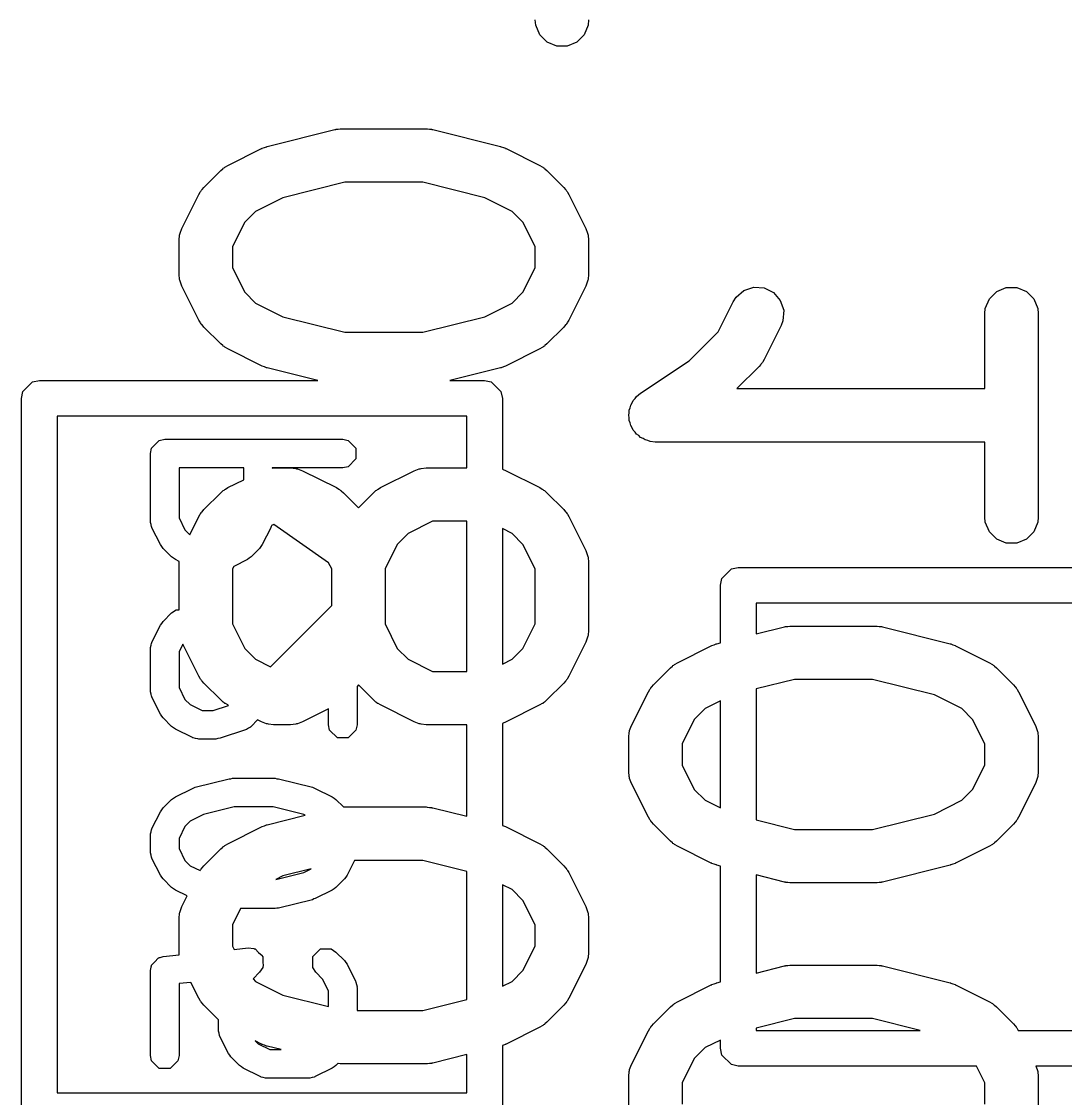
# Model space of a CAD drawing. Header units: inches. Extents: x 0.31 to 2.98, y 0.29 to 1.78.
# Drawn here: x 0.9932 to 1.1086, y 0.8908 to 1.0099 of the extents above; entities that cross this region are included whole.
import ezdxf

# ---------------------------------------------------------------- set-up
doc = ezdxf.new("R2010")
doc.units = ezdxf.units.IN
doc.header["$MEASUREMENT"] = 0
doc.layers.add('BLACK', color=250, linetype='CONTINUOUS')

msp = doc.modelspace()

# ---------------------------------------------------------------- linework, layer by layer
at = {"layer": 'BLACK', "linetype": 'CONTINUOUS'}
for p, q in [((1.05005, 1.00949), (1.04999, 1.01006)), ((1.0559, 1.01006), (1.05584, 1.00949)), ((1.05049, 1.00842), (1.05005, 1.00949)), ((1.05584, 1.00949), (1.0554, 1.00842)), ((1.05131, 1.00761), (1.05049, 1.00842)), ((1.05237, 1.00717), (1.05131, 1.00761)), ((1.05459, 1.00761), (1.05352, 1.00717)), ((1.0554, 1.00842), (1.05459, 1.00761)), ((1.05352, 1.00717), (1.05237, 1.00717)), ((1.02036, 0.99605), (1.02786, 0.99793)), ((1.02786, 0.99793), (1.02796, 0.99794)), ((1.02796, 0.99794), (1.028, 0.99796)), ((1.028, 0.99796), (1.02821, 0.99798)), ((1.02821, 0.99798), (1.02843, 0.99801)), ((1.02843, 0.99801), (1.02847, 0.99801)), ((1.02847, 0.99801), (1.02857, 0.99802)), ((1.02857, 0.99802), (1.03795, 0.99802)), ((1.03795, 0.99802), (1.03805, 0.99801)), ((1.03805, 0.99801), (1.03809, 0.99801)), ((1.03809, 0.99801), (1.03831, 0.99798)), ((1.03831, 0.99798), (1.03852, 0.99796)), ((1.03852, 0.99796), (1.03856, 0.99794)), ((1.03856, 0.99794), (1.03866, 0.99793)), ((1.03866, 0.99793), (1.04616, 0.99605)), ((1.016, 0.99396), (1.01975, 0.99583)), ((1.01975, 0.99583), (1.0198, 0.99585)), ((1.0198, 0.99585), (1.01981, 0.99586)), ((1.01981, 0.99586), (1.02005, 0.99595)), ((1.02005, 0.99595), (1.02029, 0.99604)), ((1.02029, 0.99604), (1.02032, 0.99604)), ((1.02032, 0.99604), (1.02036, 0.99605)), ((1.04616, 0.99605), (1.04621, 0.99604)), ((1.04621, 0.99604), (1.04623, 0.99604)), ((1.04623, 0.99604), (1.04647, 0.99595)), ((1.04647, 0.99595), (1.04671, 0.99586)), ((1.04671, 0.99586), (1.04672, 0.99585)), ((1.04672, 0.99585), (1.04677, 0.99583)), ((1.04677, 0.99583), (1.05052, 0.99396)), ((1.01336, 0.99153), (1.01524, 0.9934)), ((1.01524, 0.9934), (1.01546, 0.99359)), ((1.01546, 0.99359), (1.01551, 0.99365)), ((1.01551, 0.99365), (1.0156, 0.9937)), ((1.0156, 0.9937), (1.01568, 0.99377)), ((1.01568, 0.99377), (1.01576, 0.9938)), ((1.01576, 0.9938), (1.016, 0.99396)), ((1.05052, 0.99396), (1.05076, 0.9938)), ((1.05076, 0.9938), (1.05084, 0.99377)), ((1.05084, 0.99377), (1.05092, 0.9937)), ((1.05092, 0.9937), (1.05101, 0.99365)), ((1.05101, 0.99365), (1.05106, 0.99359)), ((1.05106, 0.99359), (1.05128, 0.9934)), ((1.05128, 0.9934), (1.05316, 0.99153)), ((1.02894, 0.99211), (1.02211, 0.9904)), ((1.03758, 0.99211), (1.02894, 0.99211)), ((1.04442, 0.9904), (1.03758, 0.99211)), ((1.01093, 0.98701), (1.01281, 0.99076)), ((1.01281, 0.99076), (1.01297, 0.99101)), ((1.01297, 0.99101), (1.013, 0.99108)), ((1.013, 0.99108), (1.01306, 0.99116)), ((1.01306, 0.99116), (1.01312, 0.99125)), ((1.01312, 0.99125), (1.01318, 0.9913)), ((1.01318, 0.9913), (1.01336, 0.99153)), ((1.05316, 0.99153), (1.05334, 0.9913)), ((1.05334, 0.9913), (1.0534, 0.99125)), ((1.0534, 0.99125), (1.05346, 0.99116)), ((1.05346, 0.99116), (1.05353, 0.99108)), ((1.05353, 0.99108), (1.05356, 0.99101)), ((1.05356, 0.99101), (1.05371, 0.99076)), ((1.05371, 0.99076), (1.05559, 0.98701)), ((1.02211, 0.9904), (1.01907, 0.98889)), ((1.04745, 0.98889), (1.04442, 0.9904)), ((1.01907, 0.98889), (1.01788, 0.98769)), ((1.04864, 0.98769), (1.04745, 0.98889)), ((1.01788, 0.98769), (1.01653, 0.98499)), ((1.04999, 0.98499), (1.04864, 0.98769)), ((1.01062, 0.98569), (1.01068, 0.98627)), ((1.01068, 0.98627), (1.01072, 0.98636)), ((1.01072, 0.98636), (1.01073, 0.98647)), ((1.01073, 0.98647), (1.01093, 0.98701)), ((1.05559, 0.98701), (1.05579, 0.98647)), ((1.05579, 0.98647), (1.0558, 0.98636)), ((1.0558, 0.98636), (1.05584, 0.98627)), ((1.05584, 0.98627), (1.0559, 0.98569)), ((1.01062, 0.98194), (1.01062, 0.98569)), ((1.01653, 0.98499), (1.01653, 0.98264)), ((1.04999, 0.98264), (1.04999, 0.98499)), ((1.0559, 0.98569), (1.0559, 0.98194)), ((1.01653, 0.98264), (1.01788, 0.97994)), ((1.04864, 0.97994), (1.04999, 0.98264)), ((1.01068, 0.98137), (1.01062, 0.98194)), ((1.01072, 0.98127), (1.01068, 0.98137)), ((1.01073, 0.98116), (1.01072, 0.98127)), ((1.0558, 0.98127), (1.05579, 0.98116)), ((1.05584, 0.98137), (1.0558, 0.98127)), ((1.0559, 0.98194), (1.05584, 0.98137)), ((1.01093, 0.98062), (1.01073, 0.98116)), ((1.01281, 0.97687), (1.01093, 0.98062)), ((1.05559, 0.98062), (1.05371, 0.97687)), ((1.05579, 0.98116), (1.05559, 0.98062)), ((1.0722, 0.97939), (1.07307, 0.98015)), ((1.07307, 0.98015), (1.07416, 0.98051)), ((1.07416, 0.98051), (1.07531, 0.98043)), ((1.07531, 0.98043), (1.07634, 0.97992)), ((1.1002, 0.97922), (1.10101, 0.98004)), ((1.10101, 0.98004), (1.10207, 0.98048)), ((1.10207, 0.98048), (1.10323, 0.98048)), ((1.10323, 0.98048), (1.10429, 0.98004)), ((1.10429, 0.98004), (1.10511, 0.97922)), ((1.01788, 0.97994), (1.01907, 0.97874)), ((1.04745, 0.97874), (1.04864, 0.97994)), ((1.07023, 0.97558), (1.07189, 0.9789)), ((1.07189, 0.9789), (1.0722, 0.97939)), ((1.07634, 0.97992), (1.07709, 0.97904)), ((1.07709, 0.97904), (1.07746, 0.97795)), ((1.09975, 0.97816), (1.1002, 0.97922)), ((1.10511, 0.97922), (1.10555, 0.97816)), ((1.01907, 0.97874), (1.02211, 0.97723)), ((1.04442, 0.97723), (1.04745, 0.97874)), ((1.07746, 0.97795), (1.07738, 0.9768)), ((1.0997, 0.97758), (1.09975, 0.97816)), ((1.10555, 0.97816), (1.1056, 0.97758)), ((1.01297, 0.97662), (1.01281, 0.97687)), ((1.013, 0.97655), (1.01297, 0.97662)), ((1.01306, 0.97647), (1.013, 0.97655)), ((1.01312, 0.97638), (1.01306, 0.97647)), ((1.02211, 0.97723), (1.02894, 0.97552)), ((1.03758, 0.97552), (1.04442, 0.97723)), ((1.05346, 0.97647), (1.0534, 0.97638)), ((1.05353, 0.97655), (1.05346, 0.97647)), ((1.05356, 0.97662), (1.05353, 0.97655)), ((1.05371, 0.97687), (1.05356, 0.97662)), ((1.07738, 0.9768), (1.07717, 0.97626)), ((1.0997, 0.96929), (1.0997, 0.97758)), ((1.1056, 0.97758), (1.1056, 0.95509)), ((1.01318, 0.97633), (1.01312, 0.97638)), ((1.01336, 0.9761), (1.01318, 0.97633)), ((1.01524, 0.97423), (1.01336, 0.9761)), ((1.02894, 0.97552), (1.03758, 0.97552)), ((1.05316, 0.9761), (1.05128, 0.97423)), ((1.05334, 0.97633), (1.05316, 0.9761)), ((1.0534, 0.97638), (1.05334, 0.97633)), ((1.06702, 0.97238), (1.07023, 0.97558)), ((1.07717, 0.97626), (1.0753, 0.97251)), ((1.01546, 0.97404), (1.01524, 0.97423)), ((1.05128, 0.97423), (1.05106, 0.97404)), ((1.01551, 0.97398), (1.01546, 0.97404)), ((1.0156, 0.97393), (1.01551, 0.97398)), ((1.01568, 0.97386), (1.0156, 0.97393)), ((1.01576, 0.97383), (1.01568, 0.97386)), ((1.016, 0.97368), (1.01576, 0.97383)), ((1.01975, 0.9718), (1.016, 0.97368)), ((1.05052, 0.97368), (1.04677, 0.9718)), ((1.05076, 0.97383), (1.05052, 0.97368)), ((1.05084, 0.97386), (1.05076, 0.97383)), ((1.05092, 0.97393), (1.05084, 0.97386)), ((1.05101, 0.97398), (1.05092, 0.97393)), ((1.05106, 0.97404), (1.05101, 0.97398)), ((1.0198, 0.97179), (1.01975, 0.9718)), ((1.01981, 0.97177), (1.0198, 0.97179)), ((1.02005, 0.97169), (1.01981, 0.97177)), ((1.02029, 0.97159), (1.02005, 0.97169)), ((1.04647, 0.97169), (1.04623, 0.97159)), ((1.04671, 0.97177), (1.04647, 0.97169)), ((1.04672, 0.97179), (1.04671, 0.97177)), ((1.04677, 0.9718), (1.04672, 0.97179)), ((1.06164, 0.96879), (1.06702, 0.97238)), ((1.07474, 0.97175), (1.07228, 0.96929)), ((1.07493, 0.97197), (1.07474, 0.97175)), ((1.07499, 0.97202), (1.07493, 0.97197)), ((1.07504, 0.97211), (1.07499, 0.97202)), ((1.07511, 0.97219), (1.07504, 0.97211)), ((1.07514, 0.97226), (1.07511, 0.97219)), ((1.0753, 0.97251), (1.07514, 0.97226)), ((1.02032, 0.97159), (1.02029, 0.97159)), ((1.02036, 0.97158), (1.02032, 0.97159)), ((1.02596, 0.97018), (1.02036, 0.97158)), ((1.04616, 0.97158), (1.04056, 0.97018)), ((1.04621, 0.97159), (1.04616, 0.97158)), ((1.04623, 0.97159), (1.04621, 0.97159)), ((0.99336, 0.96896), (0.99442, 0.97003)), ((0.99442, 0.97003), (0.99518, 0.97018)), ((0.99518, 0.97018), (1.02596, 0.97018)), ((1.04056, 0.97018), (1.04439, 0.97018)), ((1.04439, 0.97018), (1.04514, 0.97003)), ((1.04514, 0.97003), (1.04621, 0.96896)), ((0.99321, 0.96821), (0.99336, 0.96896)), ((0.99321, 0.88947), (0.99321, 0.96821)), ((1.04621, 0.96896), (1.04636, 0.96821)), ((1.04636, 0.96821), (1.04636, 0.96037)), ((1.06083, 0.96797), (1.06103, 0.96818)), ((1.06103, 0.96818), (1.06119, 0.96842)), ((1.06119, 0.96842), (1.06164, 0.96879)), ((1.06164, 0.96879), (1.06164, 0.96879)), ((1.06164, 0.96879), (1.06164, 0.96879)), ((1.06164, 0.96879), (1.06164, 0.96879)), ((1.07228, 0.96929), (1.0997, 0.96929)), ((1.06038, 0.96691), (1.0605, 0.96718)), ((1.0605, 0.96718), (1.06055, 0.96747)), ((1.06055, 0.96747), (1.06071, 0.96771)), ((1.06071, 0.96771), (1.06083, 0.96797)), ((0.99715, 0.96624), (0.99715, 0.89144)), ((1.04242, 0.96624), (0.99715, 0.96624)), ((1.04242, 0.96052), (1.04242, 0.96624)), ((1.06033, 0.96634), (1.06038, 0.96662)), ((1.06038, 0.96605), (1.06033, 0.96634)), ((1.06038, 0.96662), (1.06038, 0.96691)), ((1.06038, 0.96576), (1.06038, 0.96605)), ((1.06049, 0.96549), (1.06038, 0.96576)), ((1.06055, 0.96521), (1.06049, 0.96549)), ((1.06071, 0.96496), (1.06055, 0.96521)), ((1.06083, 0.96469), (1.06071, 0.96496)), ((1.06103, 0.96449), (1.06083, 0.96469)), ((1.00759, 0.96272), (1.00844, 0.96357)), ((1.00844, 0.96357), (1.00904, 0.96369)), ((1.00904, 0.96369), (1.02873, 0.96369)), ((1.02873, 0.96369), (1.02933, 0.96357)), ((1.02933, 0.96357), (1.03018, 0.96272)), ((1.06119, 0.96425), (1.06103, 0.96449)), ((1.06143, 0.96409), (1.06119, 0.96425)), ((1.06164, 0.96388), (1.06143, 0.96409)), ((1.06191, 0.96377), (1.06164, 0.96388)), ((1.06215, 0.96361), (1.06191, 0.96377)), ((1.06243, 0.96355), (1.06215, 0.96361)), ((1.0627, 0.96344), (1.06243, 0.96355)), ((1.06327, 0.96338), (1.0627, 0.96344)), ((1.06328, 0.96338), (1.06327, 0.96338)), ((1.0997, 0.96338), (1.06328, 0.96338)), ((1.06328, 0.96338), (1.06328, 0.96338)), ((1.06328, 0.96338), (1.06328, 0.96338)), ((1.0997, 0.95509), (1.0997, 0.96338)), ((1.00747, 0.96212), (1.00759, 0.96272)), ((1.03018, 0.96272), (1.03018, 0.96151)), ((1.00747, 0.95462), (1.00747, 0.96212)), ((1.03018, 0.96151), (1.02933, 0.96066)), ((1.01778, 0.96054), (1.01062, 0.96054)), ((1.01062, 0.96054), (1.01062, 0.95499)), ((1.01778, 0.95922), (1.01778, 0.96054)), ((1.02873, 0.96054), (1.02093, 0.96054)), ((1.02093, 0.96054), (1.02093, 0.96051)), ((1.02093, 0.96051), (1.02107, 0.96052)), ((1.02107, 0.96052), (1.02295, 0.96052)), ((1.02295, 0.96052), (1.02353, 0.96047)), ((1.02353, 0.96047), (1.02362, 0.96042)), ((1.02362, 0.96042), (1.02373, 0.96042)), ((1.02373, 0.96042), (1.02427, 0.96021)), ((1.02427, 0.96021), (1.02802, 0.95834)), ((1.02933, 0.96066), (1.02873, 0.96054)), ((1.03288, 0.95834), (1.03663, 0.96021)), ((1.03663, 0.96021), (1.03717, 0.96042)), ((1.03717, 0.96042), (1.03727, 0.96042)), ((1.03727, 0.96042), (1.03737, 0.96047)), ((1.03737, 0.96047), (1.03795, 0.96052)), ((1.03795, 0.96052), (1.04242, 0.96052)), ((1.04636, 0.96037), (1.04677, 0.96021)), ((1.04677, 0.96021), (1.05052, 0.95834)), ((1.016, 0.95834), (1.01778, 0.95922)), ((1.01336, 0.95591), (1.01524, 0.95778)), ((1.01524, 0.95778), (1.01546, 0.95797)), ((1.01546, 0.95797), (1.01551, 0.95803)), ((1.01551, 0.95803), (1.0156, 0.95808)), ((1.0156, 0.95808), (1.01568, 0.95815)), ((1.01568, 0.95815), (1.01576, 0.95818)), ((1.01576, 0.95818), (1.016, 0.95834)), ((1.02802, 0.95834), (1.02827, 0.95818)), ((1.02827, 0.95818), (1.02834, 0.95815)), ((1.02834, 0.95815), (1.02842, 0.95808)), ((1.02842, 0.95808), (1.02851, 0.95803)), ((1.02851, 0.95803), (1.02856, 0.95797)), ((1.02856, 0.95797), (1.02879, 0.95778)), ((1.02879, 0.95778), (1.03045, 0.95612)), ((1.03045, 0.95612), (1.03211, 0.95778)), ((1.03211, 0.95778), (1.03234, 0.95797)), ((1.03234, 0.95797), (1.03239, 0.95803)), ((1.03239, 0.95803), (1.03248, 0.95808)), ((1.03248, 0.95808), (1.03256, 0.95815)), ((1.03256, 0.95815), (1.03263, 0.95818)), ((1.03263, 0.95818), (1.03288, 0.95834)), ((1.05052, 0.95834), (1.05076, 0.95818)), ((1.05076, 0.95818), (1.05084, 0.95815)), ((1.05084, 0.95815), (1.05092, 0.95808)), ((1.05092, 0.95808), (1.05101, 0.95803)), ((1.05101, 0.95803), (1.05106, 0.95797)), ((1.05106, 0.95797), (1.05128, 0.95778)), ((1.05128, 0.95778), (1.05316, 0.95591)), ((1.01181, 0.95314), (1.01281, 0.95514)), ((1.01281, 0.95514), (1.01297, 0.95539)), ((1.01297, 0.95539), (1.013, 0.95546)), ((1.013, 0.95546), (1.01306, 0.95554)), ((1.01306, 0.95554), (1.01312, 0.95563)), ((1.01312, 0.95563), (1.01318, 0.95568)), ((1.01318, 0.95568), (1.01336, 0.95591)), ((1.05316, 0.95591), (1.05334, 0.95568)), ((1.05334, 0.95568), (1.0534, 0.95563)), ((1.0534, 0.95563), (1.05346, 0.95554)), ((1.05346, 0.95554), (1.05353, 0.95546)), ((1.05353, 0.95546), (1.05356, 0.95539)), ((1.05356, 0.95539), (1.05371, 0.95514)), ((1.05371, 0.95514), (1.05559, 0.95139)), ((1.09975, 0.95451), (1.0997, 0.95509)), ((1.1056, 0.95509), (1.10555, 0.95451)), ((1.00748, 0.95454), (1.00747, 0.95462)), ((1.00747, 0.9545), (1.00748, 0.95454)), ((1.00754, 0.95426), (1.00747, 0.9545)), ((1.00759, 0.95401), (1.00754, 0.95426)), ((1.00761, 0.95399), (1.00759, 0.95401)), ((1.00763, 0.95391), (1.00761, 0.95399)), ((1.00857, 0.95204), (1.00763, 0.95391)), ((1.01062, 0.95499), (1.01127, 0.95367)), ((1.02076, 0.95391), (1.01982, 0.95204)), ((1.02078, 0.95399), (1.02076, 0.95391)), ((1.02081, 0.95401), (1.02078, 0.95399)), ((1.02083, 0.95415), (1.02081, 0.95401)), ((1.0211, 0.95428), (1.02083, 0.95415)), ((1.02716, 0.95004), (1.0211, 0.95428)), ((1.03864, 0.95462), (1.03595, 0.95327)), ((1.04242, 0.95462), (1.03864, 0.95462)), ((1.04242, 0.93802), (1.04242, 0.95462)), ((1.04745, 0.95327), (1.04636, 0.95381)), ((1.04636, 0.95381), (1.04636, 0.93883)), ((1.1002, 0.95344), (1.09975, 0.95451)), ((1.10555, 0.95451), (1.10511, 0.95344)), ((1.01127, 0.95367), (1.01181, 0.95314)), ((1.03595, 0.95327), (1.03475, 0.95207)), ((1.04864, 0.95207), (1.04745, 0.95327)), ((1.10101, 0.95263), (1.1002, 0.95344)), ((1.10207, 0.95219), (1.10101, 0.95263)), ((1.10429, 0.95263), (1.10323, 0.95219)), ((1.10511, 0.95344), (1.10429, 0.95263)), ((1.00872, 0.95184), (1.00857, 0.95204)), ((1.00887, 0.95163), (1.00872, 0.95184)), ((1.0098, 0.95069), (1.00887, 0.95163)), ((1.01953, 0.95163), (1.01859, 0.95069)), ((1.01967, 0.95184), (1.01953, 0.95163)), ((1.01982, 0.95204), (1.01967, 0.95184)), ((1.03475, 0.95207), (1.0334, 0.94937)), ((1.04999, 0.94937), (1.04864, 0.95207)), ((1.10323, 0.95219), (1.10207, 0.95219)), ((1.01001, 0.95055), (1.0098, 0.95069)), ((1.01021, 0.9504), (1.01001, 0.95055)), ((1.01063, 0.95018), (1.01021, 0.9504)), ((1.01818, 0.9504), (1.01666, 0.94963)), ((1.01838, 0.95055), (1.01818, 0.9504)), ((1.01859, 0.95069), (1.01838, 0.95055)), ((1.05559, 0.95139), (1.05579, 0.95085)), ((1.05579, 0.95085), (1.0558, 0.95074)), ((1.0558, 0.95074), (1.05584, 0.95065)), ((1.05584, 0.95065), (1.0559, 0.95007)), ((1.01062, 0.95007), (1.01063, 0.95018)), ((1.01062, 0.94482), (1.01062, 0.95007)), ((1.01666, 0.94963), (1.01653, 0.94937)), ((1.01653, 0.94937), (1.01653, 0.94327)), ((1.0275, 0.94937), (1.02716, 0.95004)), ((1.0275, 0.9453), (1.0275, 0.94937)), ((1.0334, 0.94937), (1.0334, 0.94327)), ((1.04999, 0.94327), (1.04999, 0.94937)), ((1.0559, 0.95007), (1.0559, 0.94257)), ((1.07062, 0.94829), (1.07169, 0.94936)), ((1.07169, 0.94936), (1.07244, 0.94951)), ((1.07244, 0.94951), (1.16336, 0.94951)), ((1.07047, 0.94754), (1.07062, 0.94829)), ((1.07047, 0.94118), (1.07047, 0.94754)), ((1.07441, 0.94557), (1.07441, 0.94216)), ((1.15482, 0.94557), (1.07441, 0.94557)), ((1.00887, 0.94354), (1.0098, 0.94448)), ((1.0098, 0.94448), (1.01031, 0.94482)), ((1.01031, 0.94482), (1.01062, 0.94482)), ((1.02074, 0.93854), (1.0275, 0.9453)), ((1.00763, 0.94126), (1.00857, 0.94313)), ((1.00857, 0.94313), (1.00873, 0.94333)), ((1.00873, 0.94333), (1.00887, 0.94354)), ((1.01653, 0.94327), (1.01788, 0.94057)), ((1.0334, 0.94327), (1.03475, 0.94057)), ((1.04864, 0.94057), (1.04999, 0.94327)), ((1.05584, 0.942), (1.0558, 0.9419)), ((1.0559, 0.94257), (1.05584, 0.942)), ((1.07441, 0.94216), (1.07756, 0.94295)), ((1.07756, 0.94295), (1.07766, 0.94297)), ((1.07766, 0.94297), (1.0777, 0.94298)), ((1.0777, 0.94298), (1.07792, 0.943)), ((1.07792, 0.943), (1.07813, 0.94304)), ((1.07813, 0.94304), (1.07818, 0.94303)), ((1.07818, 0.94303), (1.07828, 0.94304)), ((1.07828, 0.94304), (1.08765, 0.94304)), ((1.08765, 0.94304), (1.08775, 0.94303)), ((1.08775, 0.94303), (1.0878, 0.94304)), ((1.0878, 0.94304), (1.08801, 0.943)), ((1.08801, 0.943), (1.08823, 0.94298)), ((1.08823, 0.94298), (1.08827, 0.94297)), ((1.08827, 0.94297), (1.08837, 0.94295)), ((1.08837, 0.94295), (1.09587, 0.94108)), ((1.00747, 0.94067), (1.00754, 0.94091)), ((1.00754, 0.94091), (1.00759, 0.94116)), ((1.00759, 0.94116), (1.00761, 0.94118)), ((1.00761, 0.94118), (1.00763, 0.94126)), ((1.01104, 0.94104), (1.01062, 0.94018)), ((1.01281, 0.9375), (1.01104, 0.94104)), ((1.05559, 0.94125), (1.05371, 0.9375)), ((1.05579, 0.94179), (1.05559, 0.94125)), ((1.0558, 0.9419), (1.05579, 0.94179)), ((1.06571, 0.93898), (1.06946, 0.94085)), ((1.06946, 0.94085), (1.0695, 0.94087)), ((1.0695, 0.94087), (1.06952, 0.94088)), ((1.06952, 0.94088), (1.06976, 0.94097)), ((1.06976, 0.94097), (1.07, 0.94106)), ((1.07, 0.94106), (1.07002, 0.94106)), ((1.07002, 0.94106), (1.07006, 0.94108)), ((1.07006, 0.94108), (1.07047, 0.94118)), ((1.09587, 0.94108), (1.09591, 0.94106)), ((1.09591, 0.94106), (1.09593, 0.94106)), ((1.09593, 0.94106), (1.09617, 0.94097)), ((1.09617, 0.94097), (1.09641, 0.94088)), ((1.09641, 0.94088), (1.09643, 0.94087)), ((1.09643, 0.94087), (1.09647, 0.94085)), ((1.09647, 0.94085), (1.10022, 0.93898)), ((1.00748, 0.94063), (1.00747, 0.94067)), ((1.00747, 0.94056), (1.00748, 0.94063)), ((1.00747, 0.93587), (1.00747, 0.94056)), ((1.01062, 0.94018), (1.01062, 0.93624)), ((1.01788, 0.94057), (1.01907, 0.93937)), ((1.03475, 0.94057), (1.03595, 0.93937)), ((1.04745, 0.93937), (1.04864, 0.94057)), ((1.01907, 0.93937), (1.02074, 0.93854)), ((1.03595, 0.93937), (1.03864, 0.93802)), ((1.04636, 0.93883), (1.04745, 0.93937)), ((1.06307, 0.93655), (1.06494, 0.93843)), ((1.06494, 0.93843), (1.06517, 0.93861)), ((1.06517, 0.93861), (1.06522, 0.93867)), ((1.06522, 0.93867), (1.06531, 0.93873)), ((1.06531, 0.93873), (1.06539, 0.93879)), ((1.06539, 0.93879), (1.06546, 0.93882)), ((1.06546, 0.93882), (1.06571, 0.93898)), ((1.10022, 0.93898), (1.10047, 0.93882)), ((1.10047, 0.93882), (1.10054, 0.93879)), ((1.10054, 0.93879), (1.10062, 0.93873)), ((1.10062, 0.93873), (1.10071, 0.93867)), ((1.10071, 0.93867), (1.10076, 0.93861)), ((1.10076, 0.93861), (1.10099, 0.93843)), ((1.10099, 0.93843), (1.10286, 0.93655)), ((1.01297, 0.93725), (1.01281, 0.9375)), ((1.013, 0.93718), (1.01297, 0.93725)), ((1.01306, 0.9371), (1.013, 0.93718)), ((1.03864, 0.93802), (1.04242, 0.93802)), ((1.05353, 0.93718), (1.05346, 0.9371)), ((1.05356, 0.93725), (1.05353, 0.93718)), ((1.05371, 0.9375), (1.05356, 0.93725)), ((1.01062, 0.93624), (1.01127, 0.93493)), ((1.01312, 0.93701), (1.01306, 0.9371)), ((1.01318, 0.93696), (1.01312, 0.93701)), ((1.01336, 0.93673), (1.01318, 0.93696)), ((1.01524, 0.93486), (1.01336, 0.93673)), ((1.03045, 0.93652), (1.0303, 0.93637)), ((1.0303, 0.93637), (1.0303, 0.93212)), ((1.03211, 0.93486), (1.03045, 0.93652)), ((1.05316, 0.93673), (1.05128, 0.93486)), ((1.05334, 0.93696), (1.05316, 0.93673)), ((1.0534, 0.93701), (1.05334, 0.93696)), ((1.05346, 0.9371), (1.0534, 0.93701)), ((1.06251, 0.93578), (1.06267, 0.93603)), ((1.06267, 0.93603), (1.0627, 0.9361)), ((1.0627, 0.9361), (1.06277, 0.93618)), ((1.06277, 0.93618), (1.06282, 0.93627)), ((1.06282, 0.93627), (1.06288, 0.93632)), ((1.06288, 0.93632), (1.06307, 0.93655)), ((1.07864, 0.93713), (1.07441, 0.93608)), ((1.07441, 0.93608), (1.07441, 0.9216)), ((1.08729, 0.93713), (1.07864, 0.93713)), ((1.09412, 0.93543), (1.08729, 0.93713)), ((1.10286, 0.93655), (1.10305, 0.93632)), ((1.10305, 0.93632), (1.10311, 0.93627)), ((1.10311, 0.93627), (1.10316, 0.93618)), ((1.10316, 0.93618), (1.10323, 0.9361)), ((1.10323, 0.9361), (1.10326, 0.93603)), ((1.10326, 0.93603), (1.10342, 0.93578)), ((1.00748, 0.93579), (1.00747, 0.93587)), ((1.00747, 0.93576), (1.00748, 0.93579)), ((1.00754, 0.93551), (1.00747, 0.93576)), ((1.00759, 0.93527), (1.00754, 0.93551)), ((1.00761, 0.93524), (1.00759, 0.93527)), ((1.00763, 0.93516), (1.00761, 0.93524)), ((1.00857, 0.93329), (1.00763, 0.93516)), ((1.01127, 0.93493), (1.01185, 0.93435)), ((1.01546, 0.93467), (1.01524, 0.93486)), ((1.03234, 0.93467), (1.03211, 0.93486)), ((1.05128, 0.93486), (1.05106, 0.93467)), ((1.06064, 0.93203), (1.06251, 0.93578)), ((1.09715, 0.93391), (1.09412, 0.93543)), ((1.10342, 0.93578), (1.10529, 0.93203)), ((1.01185, 0.93435), (1.01316, 0.93369)), ((1.01316, 0.93369), (1.01441, 0.93369)), ((1.01441, 0.93369), (1.0161, 0.93426)), ((1.01551, 0.93461), (1.01546, 0.93467)), ((1.0156, 0.93456), (1.01551, 0.93461)), ((1.01568, 0.93449), (1.0156, 0.93456)), ((1.01576, 0.93446), (1.01568, 0.93449)), ((1.016, 0.93431), (1.01576, 0.93446)), ((1.0161, 0.93426), (1.016, 0.93431)), ((1.02715, 0.93387), (1.02427, 0.93243)), ((1.02715, 0.93212), (1.02715, 0.93387)), ((1.03239, 0.93461), (1.03234, 0.93467)), ((1.03248, 0.93456), (1.03239, 0.93461)), ((1.03256, 0.93449), (1.03248, 0.93456)), ((1.03263, 0.93446), (1.03256, 0.93449)), ((1.03288, 0.93431), (1.03263, 0.93446)), ((1.03663, 0.93243), (1.03288, 0.93431)), ((1.05052, 0.93431), (1.04677, 0.93243)), ((1.05076, 0.93446), (1.05052, 0.93431)), ((1.05084, 0.93449), (1.05076, 0.93446)), ((1.05092, 0.93456), (1.05084, 0.93449)), ((1.05101, 0.93461), (1.05092, 0.93456)), ((1.05106, 0.93467), (1.05101, 0.93461)), ((1.06878, 0.93391), (1.06758, 0.93271)), ((1.07047, 0.93476), (1.06878, 0.93391)), ((1.07047, 0.92292), (1.07047, 0.93476)), ((1.09835, 0.93271), (1.09715, 0.93391)), ((1.00873, 0.93309), (1.00857, 0.93329)), ((1.00887, 0.93288), (1.00873, 0.93309)), ((1.0098, 0.93194), (1.00887, 0.93288)), ((1.0193, 0.93266), (1.01859, 0.93194)), ((1.01975, 0.93243), (1.0193, 0.93266)), ((1.02029, 0.93222), (1.01975, 0.93243)), ((1.02427, 0.93243), (1.02373, 0.93222)), ((1.03717, 0.93222), (1.03663, 0.93243)), ((1.04677, 0.93243), (1.04636, 0.93227)), ((1.06758, 0.93271), (1.06623, 0.93002)), ((1.0997, 0.93002), (1.09835, 0.93271)), ((1.01001, 0.9318), (1.0098, 0.93194)), ((1.01021, 0.93165), (1.01001, 0.9318)), ((1.01209, 0.93071), (1.01021, 0.93165)), ((1.01798, 0.93156), (1.01516, 0.93063)), ((1.01804, 0.9316), (1.01798, 0.93156)), ((1.01808, 0.9316), (1.01804, 0.9316)), ((1.01829, 0.93174), (1.01808, 0.9316)), ((1.01851, 0.93187), (1.01829, 0.93174)), ((1.01853, 0.9319), (1.01851, 0.93187)), ((1.01859, 0.93194), (1.01853, 0.9319)), ((1.0204, 0.93222), (1.02029, 0.93222)), ((1.0205, 0.93218), (1.0204, 0.93222)), ((1.02107, 0.93212), (1.0205, 0.93218)), ((1.02295, 0.93212), (1.02107, 0.93212)), ((1.02353, 0.93218), (1.02295, 0.93212)), ((1.02362, 0.93222), (1.02353, 0.93218)), ((1.02373, 0.93222), (1.02362, 0.93222)), ((1.02727, 0.93152), (1.02715, 0.93212)), ((1.02812, 0.93066), (1.02727, 0.93152)), ((1.03018, 0.93152), (1.02933, 0.93066)), ((1.0303, 0.93212), (1.03018, 0.93152)), ((1.03727, 0.93222), (1.03717, 0.93222)), ((1.03737, 0.93218), (1.03727, 0.93222)), ((1.03795, 0.93212), (1.03737, 0.93218)), ((1.04242, 0.93212), (1.03795, 0.93212)), ((1.04242, 0.922), (1.04242, 0.93212)), ((1.04636, 0.93227), (1.04636, 0.921)), ((1.06033, 0.93071), (1.06038, 0.93129)), ((1.06038, 0.93129), (1.06042, 0.93139)), ((1.06042, 0.93139), (1.06043, 0.93149)), ((1.06043, 0.93149), (1.06064, 0.93203)), ((1.10529, 0.93203), (1.1055, 0.93149)), ((1.1055, 0.93149), (1.10551, 0.93139)), ((1.10551, 0.93139), (1.10555, 0.93129)), ((1.10555, 0.93129), (1.1056, 0.93071)), ((1.01216, 0.93069), (1.01209, 0.93071)), ((1.01219, 0.93066), (1.01216, 0.93069)), ((1.01244, 0.93062), (1.01219, 0.93066)), ((1.01268, 0.93055), (1.01244, 0.93062)), ((1.01271, 0.93056), (1.01268, 0.93055)), ((1.01279, 0.93054), (1.01271, 0.93056)), ((1.01467, 0.93054), (1.01279, 0.93054)), ((1.01491, 0.93059), (1.01467, 0.93054)), ((1.01516, 0.93063), (1.01491, 0.93059)), ((1.02933, 0.93066), (1.02812, 0.93066)), ((1.06033, 0.92696), (1.06033, 0.93071)), ((1.06623, 0.93002), (1.06623, 0.92766)), ((1.0997, 0.92766), (1.0997, 0.93002)), ((1.1056, 0.93071), (1.1056, 0.92696)), ((1.06623, 0.92766), (1.06758, 0.92496)), ((1.09835, 0.92496), (1.0997, 0.92766)), ((1.06038, 0.92639), (1.06033, 0.92696)), ((1.1056, 0.92696), (1.10555, 0.92639)), ((1.01241, 0.92521), (1.01616, 0.92615)), ((1.01616, 0.92615), (1.01635, 0.92616)), ((1.01635, 0.92616), (1.01654, 0.9262)), ((1.01654, 0.9262), (1.02123, 0.9262)), ((1.02123, 0.9262), (1.02142, 0.92616)), ((1.02142, 0.92616), (1.02161, 0.92615)), ((1.02161, 0.92615), (1.02536, 0.92521)), ((1.06042, 0.92629), (1.06038, 0.92639)), ((1.06043, 0.92618), (1.06042, 0.92629)), ((1.06064, 0.92564), (1.06043, 0.92618)), ((1.06251, 0.92189), (1.06064, 0.92564)), ((1.10529, 0.92564), (1.10342, 0.92189)), ((1.1055, 0.92618), (1.10529, 0.92564)), ((1.10551, 0.92629), (1.1055, 0.92618)), ((1.10555, 0.92639), (1.10551, 0.92629)), ((1.01001, 0.924), (1.01021, 0.92415)), ((1.01021, 0.92415), (1.01209, 0.92509)), ((1.01209, 0.92509), (1.01225, 0.92514)), ((1.01225, 0.92514), (1.01241, 0.92521)), ((1.02536, 0.92521), (1.02551, 0.92514)), ((1.02551, 0.92514), (1.02568, 0.92509)), ((1.02568, 0.92509), (1.02756, 0.92415)), ((1.02756, 0.92415), (1.02776, 0.924)), ((1.06758, 0.92496), (1.06878, 0.92377)), ((1.09715, 0.92377), (1.09835, 0.92496)), ((1.00873, 0.92271), (1.00887, 0.92292)), ((1.00887, 0.92292), (1.0098, 0.92386)), ((1.0098, 0.92386), (1.01001, 0.924)), ((1.01673, 0.92305), (1.01334, 0.9222)), ((1.02103, 0.92305), (1.01673, 0.92305)), ((1.02443, 0.9222), (1.02103, 0.92305)), ((1.02776, 0.924), (1.02797, 0.92386)), ((1.02797, 0.92386), (1.0288, 0.92303)), ((1.0288, 0.92303), (1.03795, 0.92303)), ((1.03795, 0.92303), (1.03805, 0.92302)), ((1.03805, 0.92302), (1.03809, 0.92302)), ((1.03809, 0.92302), (1.03831, 0.92299)), ((1.03831, 0.92299), (1.03852, 0.92297)), ((1.03852, 0.92297), (1.03856, 0.92295)), ((1.03856, 0.92295), (1.03866, 0.92294)), ((1.03866, 0.92294), (1.04242, 0.922)), ((1.06878, 0.92377), (1.07047, 0.92292)), ((1.09412, 0.92225), (1.09715, 0.92377)), ((1.00763, 0.92064), (1.00857, 0.92251)), ((1.00857, 0.92251), (1.00873, 0.92271)), ((1.01334, 0.9222), (1.01185, 0.92145)), ((1.02036, 0.92106), (1.02458, 0.92212)), ((1.02458, 0.92212), (1.02443, 0.9222)), ((1.06267, 0.92165), (1.06251, 0.92189)), ((1.08729, 0.92054), (1.09412, 0.92225)), ((1.10342, 0.92189), (1.10326, 0.92165)), ((1.00754, 0.92029), (1.00759, 0.92054)), ((1.00759, 0.92054), (1.00761, 0.92056)), ((1.00761, 0.92056), (1.00763, 0.92064)), ((1.01127, 0.92088), (1.01062, 0.91956)), ((1.01185, 0.92145), (1.01127, 0.92088)), ((1.016, 0.91897), (1.01975, 0.92084)), ((1.01975, 0.92084), (1.0198, 0.92086)), ((1.0198, 0.92086), (1.01981, 0.92087)), ((1.01981, 0.92087), (1.02005, 0.92096)), ((1.02005, 0.92096), (1.02029, 0.92105)), ((1.02029, 0.92105), (1.02032, 0.92105)), ((1.02032, 0.92105), (1.02036, 0.92106)), ((1.04636, 0.921), (1.04647, 0.92096)), ((1.04647, 0.92096), (1.04671, 0.92087)), ((1.04671, 0.92087), (1.04672, 0.92086)), ((1.04672, 0.92086), (1.04677, 0.92084)), ((1.04677, 0.92084), (1.05052, 0.91897)), ((1.0627, 0.92157), (1.06267, 0.92165)), ((1.06277, 0.92149), (1.0627, 0.92157)), ((1.06282, 0.9214), (1.06277, 0.92149)), ((1.06288, 0.92135), (1.06282, 0.9214)), ((1.06307, 0.92113), (1.06288, 0.92135)), ((1.06494, 0.91925), (1.06307, 0.92113)), ((1.07441, 0.9216), (1.07864, 0.92054)), ((1.07864, 0.92054), (1.08729, 0.92054)), ((1.10286, 0.92113), (1.10099, 0.91925)), ((1.10305, 0.92135), (1.10286, 0.92113)), ((1.10311, 0.9214), (1.10305, 0.92135)), ((1.10316, 0.92149), (1.10311, 0.9214)), ((1.10323, 0.92157), (1.10316, 0.92149)), ((1.10326, 0.92165), (1.10323, 0.92157)), ((1.00747, 0.92005), (1.00754, 0.92029)), ((1.00748, 0.92001), (1.00747, 0.92005)), ((1.00747, 0.91993), (1.00748, 0.92001)), ((1.00747, 0.91806), (1.00747, 0.91993)), ((1.01062, 0.91956), (1.01062, 0.91843)), ((1.01062, 0.91843), (1.01127, 0.91712)), ((1.01336, 0.91654), (1.01524, 0.91841)), ((1.01524, 0.91841), (1.01546, 0.9186)), ((1.01546, 0.9186), (1.01551, 0.91866)), ((1.01551, 0.91866), (1.0156, 0.91871)), ((1.0156, 0.91871), (1.01568, 0.91878)), ((1.01568, 0.91878), (1.01576, 0.91881)), ((1.01576, 0.91881), (1.016, 0.91897)), ((1.05052, 0.91897), (1.05076, 0.91881)), ((1.05076, 0.91881), (1.05084, 0.91878)), ((1.05084, 0.91878), (1.05092, 0.91871)), ((1.05092, 0.91871), (1.05101, 0.91866)), ((1.05101, 0.91866), (1.05106, 0.9186)), ((1.05106, 0.9186), (1.05128, 0.91841)), ((1.05128, 0.91841), (1.05316, 0.91654)), ((1.06517, 0.91907), (1.06494, 0.91925)), ((1.06522, 0.91901), (1.06517, 0.91907)), ((1.06531, 0.91895), (1.06522, 0.91901)), ((1.06539, 0.91888), (1.06531, 0.91895)), ((1.06546, 0.91885), (1.06539, 0.91888)), ((1.06571, 0.9187), (1.06546, 0.91885)), ((1.06946, 0.91682), (1.06571, 0.9187)), ((1.10022, 0.9187), (1.09647, 0.91682)), ((1.10047, 0.91885), (1.10022, 0.9187)), ((1.10054, 0.91888), (1.10047, 0.91885)), ((1.10062, 0.91895), (1.10054, 0.91888)), ((1.10071, 0.91901), (1.10062, 0.91895)), ((1.10076, 0.91907), (1.10071, 0.91901)), ((1.10099, 0.91925), (1.10076, 0.91907)), ((1.00748, 0.91798), (1.00747, 0.91806)), ((1.00747, 0.91795), (1.00748, 0.91798)), ((1.00754, 0.9177), (1.00747, 0.91795)), ((1.00759, 0.91746), (1.00754, 0.9177)), ((1.00761, 0.91743), (1.00759, 0.91746)), ((1.00763, 0.91735), (1.00761, 0.91743)), ((1.00857, 0.91548), (1.00763, 0.91735)), ((1.01127, 0.91712), (1.01185, 0.91654)), ((1.03002, 0.91712), (1.0292, 0.91548)), ((1.03758, 0.91712), (1.03002, 0.91712)), ((1.04242, 0.91591), (1.03758, 0.91712)), ((1.01185, 0.91654), (1.01295, 0.91599)), ((1.01295, 0.91599), (1.01297, 0.91602)), ((1.01297, 0.91602), (1.013, 0.91609)), ((1.013, 0.91609), (1.01306, 0.91617)), ((1.01306, 0.91617), (1.01312, 0.91626)), ((1.01312, 0.91626), (1.01318, 0.91631)), ((1.01318, 0.91631), (1.01336, 0.91654)), ((1.02131, 0.91502), (1.02443, 0.9158)), ((1.02522, 0.91619), (1.02211, 0.91541)), ((1.02443, 0.9158), (1.02522, 0.91619)), ((1.04242, 0.90174), (1.04242, 0.91591)), ((1.05316, 0.91654), (1.05334, 0.91631)), ((1.05334, 0.91631), (1.0534, 0.91626)), ((1.0534, 0.91626), (1.05346, 0.91617)), ((1.05346, 0.91617), (1.05353, 0.91609)), ((1.05353, 0.91609), (1.05356, 0.91602)), ((1.05356, 0.91602), (1.05371, 0.91577)), ((1.05371, 0.91577), (1.05559, 0.91202)), ((1.0695, 0.91681), (1.06946, 0.91682)), ((1.06952, 0.91679), (1.0695, 0.91681)), ((1.06976, 0.91671), (1.06952, 0.91679)), ((1.07, 0.91662), (1.06976, 0.91671)), ((1.07002, 0.91662), (1.07, 0.91662)), ((1.07006, 0.9166), (1.07002, 0.91662)), ((1.07047, 0.9165), (1.07006, 0.9166)), ((1.07047, 0.90368), (1.07047, 0.9165)), ((1.09587, 0.9166), (1.08837, 0.91473)), ((1.09591, 0.91662), (1.09587, 0.9166)), ((1.09593, 0.91662), (1.09591, 0.91662)), ((1.09617, 0.91671), (1.09593, 0.91662)), ((1.09641, 0.91679), (1.09617, 0.91671)), ((1.09643, 0.91681), (1.09641, 0.91679)), ((1.09647, 0.91682), (1.09643, 0.91681)), ((1.00872, 0.91528), (1.00857, 0.91548)), ((1.00887, 0.91507), (1.00872, 0.91528)), ((1.0098, 0.91413), (1.00887, 0.91507)), ((1.02211, 0.91541), (1.02131, 0.91502)), ((1.0289, 0.91507), (1.02797, 0.91413)), ((1.02904, 0.91528), (1.0289, 0.91507)), ((1.0292, 0.91548), (1.02904, 0.91528)), ((1.07756, 0.91473), (1.07441, 0.91551)), ((1.07441, 0.91551), (1.07441, 0.90467)), ((1.07766, 0.91471), (1.07756, 0.91473)), ((1.0777, 0.91469), (1.07766, 0.91471)), ((1.07792, 0.91467), (1.0777, 0.91469)), ((1.07813, 0.91464), (1.07792, 0.91467)), ((1.07818, 0.91465), (1.07813, 0.91464)), ((1.07828, 0.91464), (1.07818, 0.91465)), ((1.08765, 0.91464), (1.07828, 0.91464)), ((1.08775, 0.91465), (1.08765, 0.91464)), ((1.0878, 0.91464), (1.08775, 0.91465)), ((1.08801, 0.91467), (1.0878, 0.91464)), ((1.08823, 0.91469), (1.08801, 0.91467)), ((1.08827, 0.91471), (1.08823, 0.91469)), ((1.08837, 0.91473), (1.08827, 0.91471)), ((1.01001, 0.91399), (1.0098, 0.91413)), ((1.01021, 0.91384), (1.01001, 0.91399)), ((1.01152, 0.91319), (1.01021, 0.91384)), ((1.02756, 0.91384), (1.02568, 0.9129)), ((1.02776, 0.91399), (1.02756, 0.91384)), ((1.02797, 0.91413), (1.02776, 0.91399)), ((1.04745, 0.9139), (1.04636, 0.91444)), ((1.04636, 0.91444), (1.04636, 0.90321)), ((1.04864, 0.9127), (1.04745, 0.9139)), ((1.01093, 0.91202), (1.01152, 0.91319)), ((1.02536, 0.91278), (1.02161, 0.91184)), ((1.02551, 0.91286), (1.02536, 0.91278)), ((1.02568, 0.9129), (1.02551, 0.91286)), ((1.04999, 0.91), (1.04864, 0.9127)), ((1.01062, 0.9107), (1.01068, 0.91128)), ((1.01068, 0.91128), (1.01072, 0.91137)), ((1.01072, 0.91137), (1.01073, 0.91148)), ((1.01073, 0.91148), (1.01093, 0.91202)), ((1.01743, 0.9118), (1.01653, 0.91)), ((1.02123, 0.9118), (1.01743, 0.9118)), ((1.02142, 0.91183), (1.02123, 0.9118)), ((1.02161, 0.91184), (1.02142, 0.91183)), ((1.05559, 0.91202), (1.05579, 0.91148)), ((1.05579, 0.91148), (1.0558, 0.91137)), ((1.0558, 0.91137), (1.05584, 0.91128)), ((1.05584, 0.91128), (1.0559, 0.9107)), ((1.01062, 0.90695), (1.01062, 0.9107)), ((1.01653, 0.91), (1.01653, 0.90765)), ((1.04999, 0.90765), (1.04999, 0.91)), ((1.0559, 0.9107), (1.0559, 0.90695)), ((1.01653, 0.90765), (1.01671, 0.90728)), ((1.01671, 0.90728), (1.01826, 0.90744)), ((1.01826, 0.90744), (1.01887, 0.90738)), ((1.01887, 0.90738), (1.01893, 0.90733)), ((1.04864, 0.90495), (1.04999, 0.90765)), ((1.00796, 0.90591), (1.0083, 0.90632)), ((1.0083, 0.90632), (1.0084, 0.90636)), ((1.0084, 0.90636), (1.00844, 0.90639)), ((1.00844, 0.90639), (1.00852, 0.90639)), ((1.00852, 0.90639), (1.00888, 0.9065)), ((1.00888, 0.9065), (1.01065, 0.90668)), ((1.01065, 0.90668), (1.01062, 0.90695)), ((1.01893, 0.90733), (1.01902, 0.90733)), ((1.01902, 0.90733), (1.01939, 0.90695)), ((1.01939, 0.90695), (1.0198, 0.90662)), ((1.0198, 0.90662), (1.01981, 0.90653)), ((1.01981, 0.90653), (1.01987, 0.90648)), ((1.01987, 0.90648), (1.01987, 0.90595)), ((1.0254, 0.90648), (1.02625, 0.90733)), ((1.0254, 0.90527), (1.0254, 0.90648)), ((1.02625, 0.90733), (1.02745, 0.90733)), ((1.02745, 0.90733), (1.02797, 0.90699)), ((1.02797, 0.90699), (1.0289, 0.90605)), ((1.0558, 0.90628), (1.05579, 0.90617)), ((1.05584, 0.90637), (1.0558, 0.90628)), ((1.0559, 0.90695), (1.05584, 0.90637)), ((1.00747, 0.90494), (1.00754, 0.90531)), ((1.00753, 0.90539), (1.00756, 0.90543)), ((1.00754, 0.90531), (1.00753, 0.90539)), ((1.00756, 0.90543), (1.00759, 0.90554)), ((1.00759, 0.90554), (1.00796, 0.90591)), ((1.01987, 0.90527), (1.01953, 0.90476)), ((1.01987, 0.90595), (1.01992, 0.90542)), ((1.01992, 0.90542), (1.01987, 0.90535)), ((1.01987, 0.90535), (1.01987, 0.90527)), ((1.02574, 0.90476), (1.0254, 0.90527)), ((1.0289, 0.90605), (1.02904, 0.90584)), ((1.02904, 0.90584), (1.0292, 0.90564)), ((1.0292, 0.90564), (1.03013, 0.90376)), ((1.05559, 0.90563), (1.05371, 0.90188)), ((1.05579, 0.90617), (1.05559, 0.90563)), ((1.07441, 0.90467), (1.07756, 0.90546)), ((1.07756, 0.90546), (1.07766, 0.90547)), ((1.07766, 0.90547), (1.0777, 0.90549)), ((1.0777, 0.90549), (1.07792, 0.90551)), ((1.07792, 0.90551), (1.07813, 0.90554)), ((1.07813, 0.90554), (1.07818, 0.90553)), ((1.07818, 0.90553), (1.07828, 0.90554)), ((1.07828, 0.90554), (1.08765, 0.90554)), ((1.08765, 0.90554), (1.08775, 0.90553)), ((1.08775, 0.90553), (1.0878, 0.90554)), ((1.0878, 0.90554), (1.08801, 0.90551)), ((1.08801, 0.90551), (1.08823, 0.90549)), ((1.08823, 0.90549), (1.08827, 0.90547)), ((1.08827, 0.90547), (1.08837, 0.90546)), ((1.08837, 0.90546), (1.09587, 0.90358)), ((1.00747, 0.89556), (1.00747, 0.90494)), ((1.01953, 0.90476), (1.0188, 0.90403)), ((1.0188, 0.90403), (1.01907, 0.90375)), ((1.02649, 0.904), (1.02574, 0.90476)), ((1.02715, 0.90269), (1.02649, 0.904)), ((1.04745, 0.90375), (1.04864, 0.90495)), ((1.01193, 0.90364), (1.01062, 0.90351)), ((1.01062, 0.90351), (1.01062, 0.89556)), ((1.01281, 0.90188), (1.01193, 0.90364)), ((1.01907, 0.90375), (1.02211, 0.90224)), ((1.02715, 0.90098), (1.02715, 0.90269)), ((1.03013, 0.90376), (1.03016, 0.90369)), ((1.03016, 0.90369), (1.03018, 0.90366)), ((1.03018, 0.90366), (1.03023, 0.90342)), ((1.03023, 0.90342), (1.0303, 0.90317)), ((1.0303, 0.90317), (1.03029, 0.90314)), ((1.03029, 0.90314), (1.0303, 0.90306)), ((1.0303, 0.90306), (1.0303, 0.90053)), ((1.04636, 0.90321), (1.04745, 0.90375)), ((1.06571, 0.90148), (1.06946, 0.90336)), ((1.06946, 0.90336), (1.0695, 0.90337)), ((1.0695, 0.90337), (1.06952, 0.90339)), ((1.06952, 0.90339), (1.06976, 0.90347)), ((1.06976, 0.90347), (1.07, 0.90356)), ((1.07, 0.90356), (1.07002, 0.90357)), ((1.07002, 0.90357), (1.07006, 0.90358)), ((1.07006, 0.90358), (1.07047, 0.90368)), ((1.09587, 0.90358), (1.09591, 0.90357)), ((1.09591, 0.90357), (1.09593, 0.90356)), ((1.09593, 0.90356), (1.09617, 0.90347)), ((1.09617, 0.90347), (1.09641, 0.90339)), ((1.09641, 0.90339), (1.09643, 0.90337)), ((1.09643, 0.90337), (1.09647, 0.90336)), ((1.09647, 0.90336), (1.10022, 0.90148)), ((1.01297, 0.90163), (1.01281, 0.90188)), ((1.013, 0.90156), (1.01297, 0.90163)), ((1.01306, 0.90148), (1.013, 0.90156)), ((1.01312, 0.90139), (1.01306, 0.90148)), ((1.02211, 0.90224), (1.02715, 0.90098)), ((1.03758, 0.90053), (1.04242, 0.90174)), ((1.05346, 0.90148), (1.0534, 0.90139)), ((1.05353, 0.90156), (1.05346, 0.90148)), ((1.05356, 0.90163), (1.05353, 0.90156)), ((1.05371, 0.90188), (1.05356, 0.90163)), ((1.06546, 0.90133), (1.06571, 0.90148)), ((1.10022, 0.90148), (1.10047, 0.90133)), ((1.01318, 0.90134), (1.01312, 0.90139)), ((1.01336, 0.90111), (1.01318, 0.90134)), ((1.01497, 0.89951), (1.01336, 0.90111)), ((1.0303, 0.90053), (1.03758, 0.90053)), ((1.05316, 0.90111), (1.05128, 0.89924)), ((1.05334, 0.90134), (1.05316, 0.90111)), ((1.0534, 0.90139), (1.05334, 0.90134)), ((1.06307, 0.89906), (1.06494, 0.90093)), ((1.06494, 0.90093), (1.06517, 0.90112)), ((1.06517, 0.90112), (1.06522, 0.90117)), ((1.06522, 0.90117), (1.06531, 0.90123)), ((1.06531, 0.90123), (1.06539, 0.9013)), ((1.06539, 0.9013), (1.06546, 0.90133)), ((1.10047, 0.90133), (1.10054, 0.9013)), ((1.10054, 0.9013), (1.10062, 0.90123)), ((1.10062, 0.90123), (1.10071, 0.90117)), ((1.10071, 0.90117), (1.10076, 0.90112)), ((1.10076, 0.90112), (1.10099, 0.90093)), ((1.10099, 0.90093), (1.10286, 0.89906)), ((1.01497, 0.89837), (1.01497, 0.89951)), ((1.05106, 0.89905), (1.05101, 0.89899)), ((1.05128, 0.89924), (1.05106, 0.89905)), ((1.06288, 0.89883), (1.06307, 0.89906)), ((1.07864, 0.89964), (1.07441, 0.89858)), ((1.08729, 0.89964), (1.07864, 0.89964)), ((1.09254, 0.89833), (1.08729, 0.89964)), ((1.10286, 0.89906), (1.10305, 0.89883)), ((1.01498, 0.8983), (1.01497, 0.89837)), ((1.01497, 0.89826), (1.01498, 0.8983)), ((1.01504, 0.89802), (1.01497, 0.89826)), ((1.01509, 0.89777), (1.01504, 0.89802)), ((1.05052, 0.89869), (1.04677, 0.89681)), ((1.05076, 0.89884), (1.05052, 0.89869)), ((1.05084, 0.89887), (1.05076, 0.89884)), ((1.05092, 0.89894), (1.05084, 0.89887)), ((1.05101, 0.89899), (1.05092, 0.89894)), ((1.06064, 0.89454), (1.06251, 0.89829)), ((1.06251, 0.89829), (1.06267, 0.89854)), ((1.06267, 0.89854), (1.0627, 0.89861)), ((1.0627, 0.89861), (1.06277, 0.89869)), ((1.06277, 0.89869), (1.06282, 0.89878)), ((1.06282, 0.89878), (1.06288, 0.89883)), ((1.07441, 0.89858), (1.07441, 0.89833)), ((1.07441, 0.89833), (1.09254, 0.89833)), ((1.10305, 0.89883), (1.10311, 0.89878)), ((1.10311, 0.89878), (1.10316, 0.89869)), ((1.10316, 0.89869), (1.10323, 0.89861)), ((1.10323, 0.89861), (1.10326, 0.89854)), ((1.10326, 0.89854), (1.10339, 0.89833)), ((1.10339, 0.89833), (1.1639, 0.89833)), ((1.01511, 0.89775), (1.01509, 0.89777)), ((1.01513, 0.89767), (1.01511, 0.89775)), ((1.01607, 0.89579), (1.01513, 0.89767)), ((1.01975, 0.89681), (1.01903, 0.89717)), ((1.01903, 0.89717), (1.01935, 0.89686)), ((1.01935, 0.89686), (1.02066, 0.8962)), ((1.0198, 0.89679), (1.01975, 0.89681)), ((1.01981, 0.89678), (1.0198, 0.89679)), ((1.02005, 0.8967), (1.01981, 0.89678)), ((1.02029, 0.8966), (1.02005, 0.8967)), ((1.04647, 0.8967), (1.04636, 0.89665)), ((1.04671, 0.89678), (1.04647, 0.8967)), ((1.04672, 0.89679), (1.04671, 0.89678)), ((1.04677, 0.89681), (1.04672, 0.89679)), ((1.07047, 0.89726), (1.06878, 0.89642)), ((1.07047, 0.89636), (1.07047, 0.89726)), ((1.00759, 0.89496), (1.00747, 0.89556)), ((1.01062, 0.89556), (1.0105, 0.89496)), ((1.01622, 0.8956), (1.01607, 0.89579)), ((1.01636, 0.89539), (1.01622, 0.8956)), ((1.02032, 0.8966), (1.02029, 0.8966)), ((1.02036, 0.89659), (1.02032, 0.8966)), ((1.02191, 0.8962), (1.02036, 0.89659)), ((1.02066, 0.8962), (1.02191, 0.8962)), ((1.04242, 0.89565), (1.03866, 0.89471)), ((1.04242, 0.89144), (1.04242, 0.89565)), ((1.04636, 0.89665), (1.04636, 0.88947)), ((1.06878, 0.89642), (1.06758, 0.89522)), ((1.07062, 0.8956), (1.07047, 0.89636)), ((1.07169, 0.89454), (1.07062, 0.8956)), ((1.00844, 0.89411), (1.00759, 0.89496)), ((1.0105, 0.89496), (1.00964, 0.89411)), ((1.0173, 0.89445), (1.01636, 0.89539)), ((1.01751, 0.89431), (1.0173, 0.89445)), ((1.01771, 0.89415), (1.01751, 0.89431)), ((1.02776, 0.89431), (1.02756, 0.89415)), ((1.02797, 0.89445), (1.02776, 0.89431)), ((1.02818, 0.89466), (1.02797, 0.89445)), ((1.02821, 0.89466), (1.02818, 0.89466)), ((1.02843, 0.89463), (1.02821, 0.89466)), ((1.02847, 0.89463), (1.02843, 0.89463)), ((1.02857, 0.89462), (1.02847, 0.89463)), ((1.03795, 0.89462), (1.02857, 0.89462)), ((1.03805, 0.89463), (1.03795, 0.89462)), ((1.03809, 0.89463), (1.03805, 0.89463)), ((1.03831, 0.89466), (1.03809, 0.89463)), ((1.03852, 0.89468), (1.03831, 0.89466)), ((1.03856, 0.8947), (1.03852, 0.89468)), ((1.03866, 0.89471), (1.03856, 0.8947)), ((1.06043, 0.894), (1.06064, 0.89454)), ((1.06758, 0.89522), (1.06623, 0.89252)), ((1.07244, 0.89439), (1.07169, 0.89454)), ((1.09876, 0.89439), (1.07244, 0.89439)), ((1.0997, 0.89252), (1.09876, 0.89439)), ((1.16495, 0.89439), (1.10535, 0.89439)), ((1.10535, 0.89439), (1.1055, 0.894)), ((1.00964, 0.89411), (1.00844, 0.89411)), ((1.01959, 0.89322), (1.01771, 0.89415)), ((1.01966, 0.89319), (1.01959, 0.89322)), ((1.01969, 0.89317), (1.01966, 0.89319)), ((1.01993, 0.89312), (1.01969, 0.89317)), ((1.02018, 0.89305), (1.01993, 0.89312)), ((1.02533, 0.89312), (1.02509, 0.89305)), ((1.02558, 0.89317), (1.02533, 0.89312)), ((1.0256, 0.89319), (1.02558, 0.89317)), ((1.02568, 0.89322), (1.0256, 0.89319)), ((1.02756, 0.89415), (1.02568, 0.89322)), ((1.06033, 0.89322), (1.06038, 0.89379)), ((1.06033, 0.88947), (1.06033, 0.89322)), ((1.06038, 0.89379), (1.06042, 0.89389)), ((1.06042, 0.89389), (1.06043, 0.894)), ((1.1055, 0.894), (1.10551, 0.89389)), ((1.10551, 0.89389), (1.10555, 0.89379)), ((1.10555, 0.89379), (1.1056, 0.89322)), ((1.1056, 0.89322), (1.1056, 0.88947)), ((1.02021, 0.89306), (1.02018, 0.89305)), ((1.02029, 0.89305), (1.02021, 0.89306)), ((1.02498, 0.89305), (1.02029, 0.89305)), ((1.02505, 0.89306), (1.02498, 0.89305)), ((1.02509, 0.89305), (1.02505, 0.89306)), ((1.06623, 0.89252), (1.06623, 0.89017)), ((1.0997, 0.89017), (1.0997, 0.89252)), ((0.99715, 0.89144), (1.04242, 0.89144))]:
    msp.add_line(p, q, dxfattribs=at)

doc.saveas('drawing.dxf')
